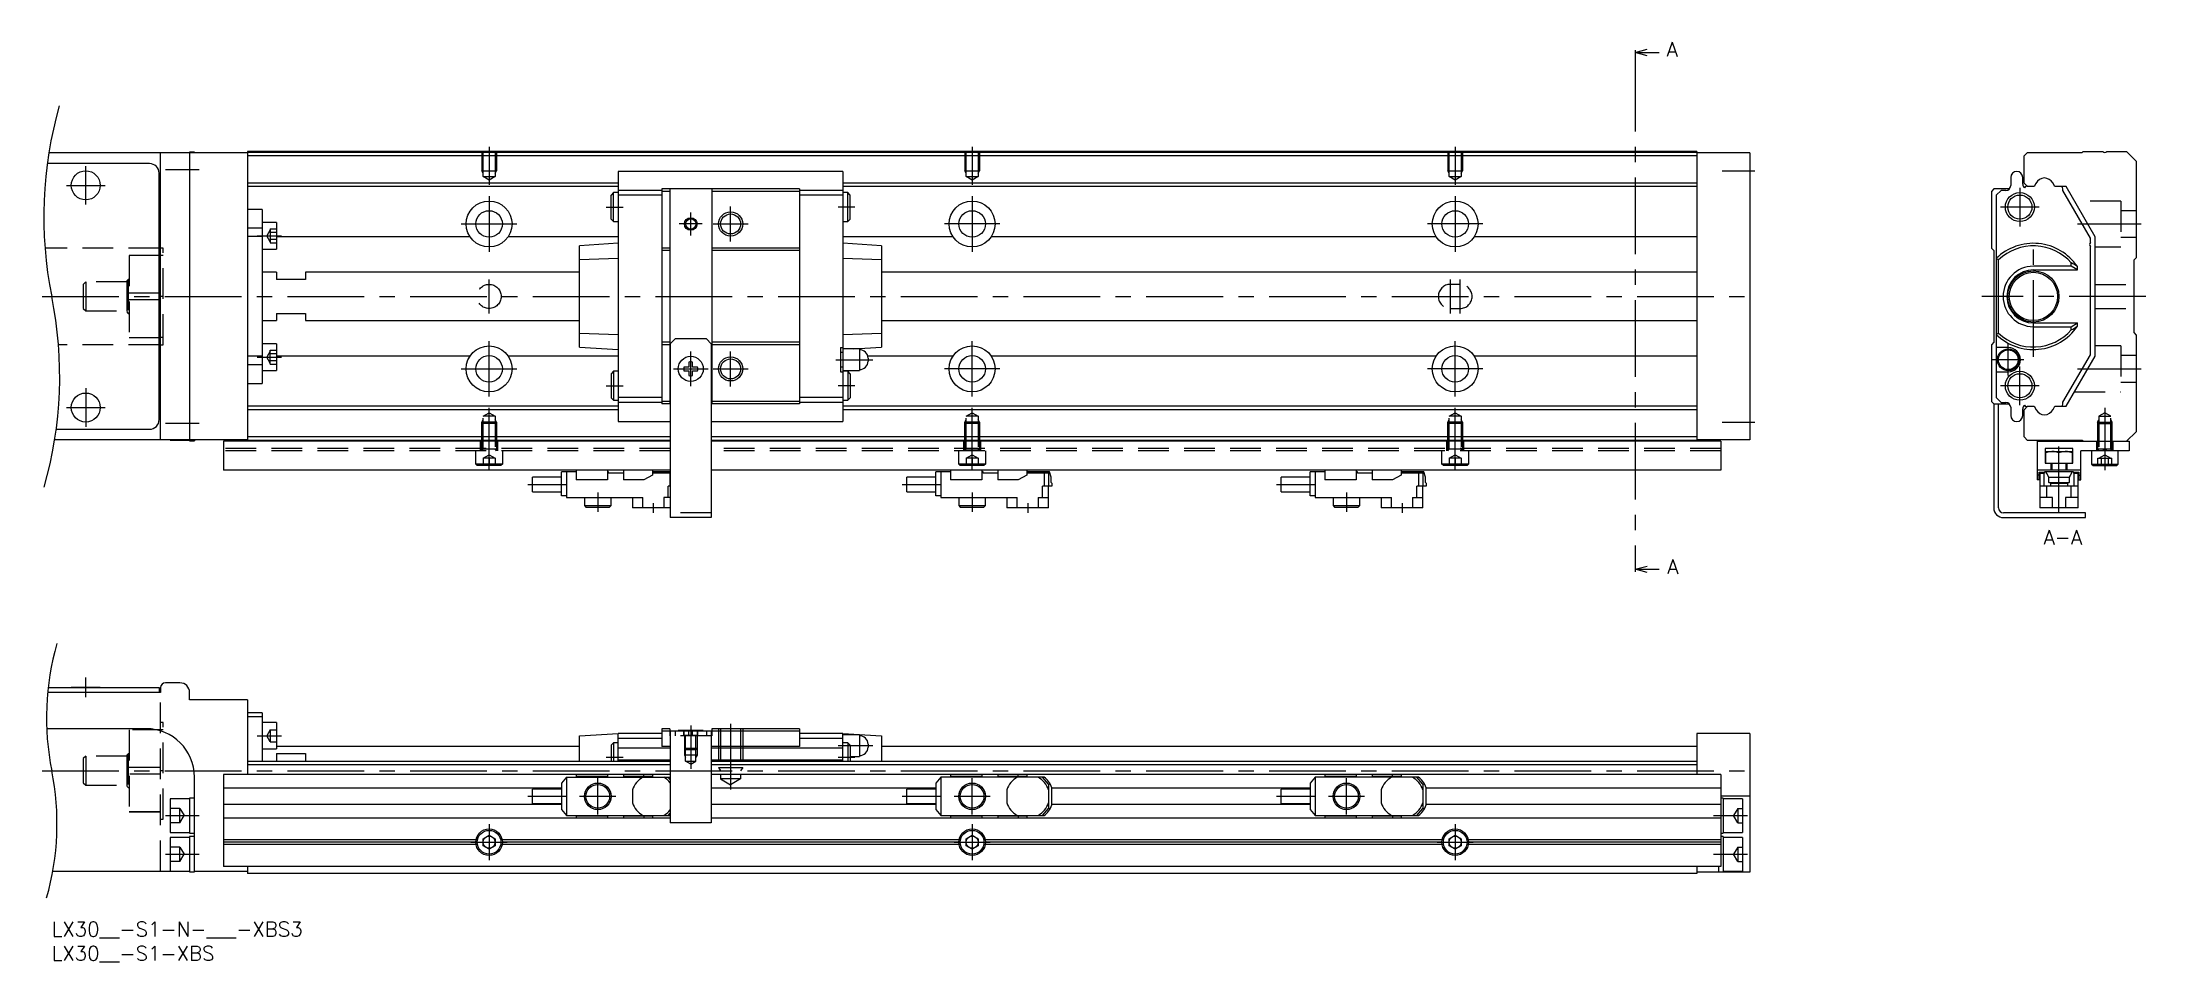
# Model space of a CAD drawing. Extents: x -2 to 434, y -8 to 182.
import ezdxf

# ---------------------------------------------------------------- set-up
doc = ezdxf.new("R2010")
doc.units = 0
doc.header["$LTSCALE"] = 0.5
doc.linetypes.add('CENTER', pattern=[50.8, 31.75, -6.35, 6.35, -6.35])
doc.linetypes.add('DASHED', pattern=[19.05, 12.7, -6.35])
for name, color, linetype in [('MSM_CENTER', 1, 'CENTER'), ('MSM_CONTINUOUS', 7, 'CONTINUOUS'), ('MSM_DASHED', 4, 'DASHED'), ('MSM_NARROW', 5, 'CONTINUOUS'), ('MSM_PART_NUMBER', 7, 'CONTINUOUS')]:
    doc.layers.add(name, color=color, linetype=linetype)
doc.styles.get("Standard").update_dxf_attribs({"font": 'txt.shx', "height": 3, "bigfont": 'bigfont.shx'})

msp = doc.modelspace()

# ---------------------------------------------------------------- linework, layer by layer
at = {"layer": 'MSM_CENTER'}
for p, q in [((327.8, 179.5), (327.8, 73.5)), ((90.54, 160.5), (90.54, 152.59)), ((190.54, 160.5), (190.54, 152.59)), ((290.54, 160.5), (290.54, 152.59)), ((3.04, 152.5), (11.04, 152.5)), ((7.04, 148.5), (7.04, 156.5)), ((23.54, 155.75), (30.54, 155.75)), ((345.79, 155.5), (352.54, 155.5)), ((90.54, 150.25), (90.54, 138.75)), ((140.54, 140.87), (140.54, 148.12)), ((190.54, 150.25), (190.54, 138.75)), ((290.54, 150.25), (290.54, 138.75)), ((407.44, 152), (407.44, 144)), ((84.79, 144.5), (96.29, 144.5)), ((114.79, 148), (118.29, 148)), ((134.65, 144.5), (129.92, 144.5)), ((132.29, 142.13), (132.29, 146.86)), ((136.91, 144.5), (144.16, 144.5)), ((166.29, 148), (162.79, 148)), ((196.29, 144.5), (184.79, 144.5)), ((296.29, 144.5), (284.79, 144.5)), ((411.44, 148), (403.44, 148)), ((419.36, 144.5), (432.54, 144.5)), ((42.54, 142.06), (47.54, 142.06)), ((410.24, 117), (410.24, 142)), ((90.54, 126), (90.54, 133)), ((289.54, 126), (289.54, 133)), ((291.54, 126), (291.54, 133)), ((-2, 129.5), (353.54, 129.5)), ((433.54, 129.5), (399.54, 129.5)), ((90.54, 108.75), (90.54, 120.25)), ((132.29, 110.9), (132.29, 118.1)), ((140.54, 110.87), (140.54, 118.12)), ((190.54, 108.75), (190.54, 120.25)), ((290.54, 108.75), (290.54, 120.25)), ((405.04, 113.15), (405.04, 119.65)), ((42.54, 116.94), (47.54, 116.94)), ((84.79, 114.5), (96.29, 114.5)), ((128.69, 114.5), (135.89, 114.5)), ((136.91, 114.5), (144.16, 114.5)), ((162.29, 116.4), (169.99, 116.4)), ((196.29, 114.5), (184.79, 114.5)), ((296.29, 114.5), (284.79, 114.5)), ((408.29, 116.4), (401.79, 116.4)), ((407.44, 107), (407.44, 115)), ((419.36, 114.5), (432.54, 114.5)), ((7.04, 110.5), (7.04, 102.5)), ((114.79, 111), (118.29, 111)), ((166.29, 111), (162.79, 111)), ((411.44, 111), (403.44, 111)), ((3.04, 106.5), (11.04, 106.5)), ((90.54, 93.5), (90.54, 106.41)), ((190.54, 93.5), (190.54, 106.41)), ((290.54, 93.5), (290.54, 106.41)), ((425.04, 106.41), (425.04, 93.5)), ((23.54, 103.25), (30.54, 103.25)), ((345.79, 103.5), (352.54, 103.5)), ((415.54, 84.7), (415.54, 98.4)), ((98.54, 90.55), (106.54, 90.55)), ((113.04, 88.9), (113.04, 84.9)), ((176.04, 90.55), (184.04, 90.55)), ((190.54, 88.9), (190.54, 84.9)), ((253.54, 90.55), (261.54, 90.55)), ((268.04, 88.9), (268.04, 84.9)), ((124.54, 86.7), (124.54, 84.7)), ((202.04, 86.7), (202.04, 84.7)), ((279.54, 86.7), (279.54, 84.7)), ((7.04, 46.5), (7.04, 50.6)), ((132.29, 40.65), (132.29, 31.69)), ((140.54, 41), (140.54, 27.41)), ((42.54, 38.55), (47.54, 38.55)), ((162.79, 36.5), (169.99, 36.5)), ((-2, 31.3), (353.54, 31.3)), ((114.79, 34.1), (118.29, 34.1)), ((162.79, 34.1), (166.29, 34.1)), ((113.04, 22.25), (113.04, 29.75)), ((190.54, 22.25), (190.54, 29.75)), ((268.04, 22.25), (268.04, 29.75)), ((23.54, 22), (30.54, 22)), ((98.54, 26), (106.54, 26)), ((109.29, 26), (116.79, 26)), ((176.04, 26), (184.04, 26)), ((186.79, 26), (194.29, 26)), ((253.54, 26), (261.54, 26)), ((264.29, 26), (271.79, 26)), ((344.04, 22), (351.04, 22)), ((90.54, 20.25), (90.54, 12.75)), ((190.54, 20.25), (190.54, 12.75)), ((290.54, 20.25), (290.54, 12.75)), ((23.54, 14), (30.54, 14)), ((86.79, 16.5), (94.29, 16.5)), ((186.79, 16.5), (194.29, 16.5)), ((286.79, 16.5), (294.29, 16.5)), ((344.04, 14), (351.04, 14))]:
    msp.add_line(p, q, dxfattribs=at)
at = {"layer": 'MSM_CONTINUOUS'}
for p, q in [((327.8, 180), (330.3, 180.67)), ((327.8, 180.5), (327.8, 179.5)), ((330.3, 179.33), (327.8, 180)), ((327.8, 180), (332.8, 180)), ((20.24, 157), (-0.92, 157)), ((40.54, 159.2), (-0.59, 159.2)), ((22.54, 99.8), (22.54, 159.2)), ((24.54, 159.25), (24.54, 159.2)), ((28.54, 159.25), (24.54, 159.25)), ((29.54, 159.4), (28.54, 159.4)), ((28.54, 159.4), (28.54, 99.6)), ((29.54, 159.4), (29.54, 159.2)), ((340.54, 159.5), (40.54, 159.5)), ((40.54, 159.5), (40.54, 99.5)), ((340.54, 159.3), (40.54, 159.3)), ((340.54, 158.6), (40.54, 158.6)), ((340.54, 159.5), (340.54, 99.5)), ((351.54, 159.2), (340.54, 159.2)), ((351.54, 159.2), (351.54, 99.8)), ((408.34, 158.6), (409.04, 159.3)), ((408.34, 152.95), (408.34, 158.6)), ((409.04, 159.3), (420.34, 159.3)), ((420.34, 159.3), (420.54, 159.5)), ((420.54, 159.5), (424.64, 159.5)), ((425.44, 159.5), (429.54, 159.5)), ((429.54, 159.5), (431.54, 157.5)), ((431.54, 157.5), (431.54, 137.5)), ((22.24, 104), (22.24, 155)), ((117.29, 152.95), (40.54, 152.95)), ((163.79, 155.4), (117.29, 155.4)), ((117.29, 155.4), (117.29, 103.6)), ((163.79, 155.4), (163.79, 103.6)), ((340.54, 152.95), (163.79, 152.95)), ((405.54, 154.15), (405.54, 152.45)), ((408.04, 152.75), (408.04, 154.15)), ((409.04, 152.25), (408.34, 152.95)), ((410.76, 152.9), (410.38, 152.25)), ((410.76, 152.9), (410.38, 152.25)), ((414.69, 152.25), (414.26, 153)), ((414.69, 152.25), (414.26, 153)), ((117.29, 152.25), (40.54, 152.25)), ((116.29, 151), (115.79, 150.5)), ((115.79, 145.5), (115.79, 150.5)), ((116.29, 145), (116.29, 151)), ((117.29, 151), (116.29, 151)), ((126.29, 151.45), (117.29, 151.45)), ((126.29, 150.45), (117.29, 150.45)), ((126.29, 151.75), (126.29, 107.25)), ((154.79, 151.75), (126.29, 151.75)), ((127.94, 151.25), (126.29, 151.25)), ((127.94, 151.75), (127.94, 107.25)), ((136.64, 151.75), (136.64, 107.25)), ((154.79, 151.25), (136.64, 151.25)), ((154.79, 151.75), (154.79, 107.25)), ((163.79, 151.45), (154.79, 151.45)), ((163.79, 150.45), (154.79, 150.45)), ((340.54, 152.25), (163.79, 152.25)), ((164.79, 151), (163.79, 151)), ((165.29, 150.5), (164.79, 151)), ((164.79, 145), (164.79, 151)), ((165.29, 145.5), (165.29, 150.5)), ((402.04, 151.75), (401.54, 151.25)), ((401.54, 151.25), (401.54, 139.5)), ((405.25, 151.75), (402.04, 151.75)), ((403.54, 151.45), (402.54, 150.45)), ((402.54, 150.45), (402.54, 108.55)), ((404.54, 151.45), (403.54, 151.45)), ((408.99, 152.3), (408.84, 152.3)), ((409.04, 152.25), (408.99, 152.3)), ((410.38, 152.25), (409.04, 152.25)), ((410.38, 152.25), (409.04, 152.25)), ((416.09, 152.25), (414.69, 152.25)), ((417.04, 152.25), (414.69, 152.25)), ((416.37, 151.4), (416.37, 151.8)), ((422.04, 141.59), (416.37, 151.4)), ((423.04, 141.86), (417.04, 152.25)), ((22.24, 147.7), (22.54, 147.7)), ((43.54, 147.5), (40.54, 147.5)), ((43.54, 147.5), (43.54, 111.5)), ((46.54, 144.81), (43.54, 144.81)), ((46.54, 144.81), (46.54, 139.31)), ((115.79, 145.5), (116.29, 145)), ((116.29, 145), (117.29, 145)), ((163.79, 145), (164.79, 145)), ((164.79, 145), (165.29, 145.5)), ((22.54, 139.5), (22.24, 139.5)), ((43.54, 143.63), (40.54, 143.63)), ((43.54, 141.88), (40.54, 141.88)), ((86.59, 141.86), (46.54, 141.86)), ((117.29, 141.86), (94.48, 141.86)), ((117.29, 140.5), (109.29, 139.97)), ((109.29, 119.03), (109.29, 139.97)), ((127.94, 139.5), (126.29, 139.5)), ((154.79, 139.5), (136.64, 139.5)), ((186.59, 141.86), (163.79, 141.86)), ((171.79, 139.97), (163.79, 140.5)), ((171.79, 139.97), (171.79, 119.03)), ((286.59, 141.86), (194.48, 141.86)), ((340.54, 141.86), (294.48, 141.86)), ((401.54, 139.5), (402.04, 139)), ((422.04, 140.65), (422.04, 141.59)), ((422.04, 117.41), (422.04, 139.85)), ((423.04, 117.14), (423.04, 141.86)), ((22.54, 138), (22.24, 138)), ((22.54, 137.97), (22.24, 137.97)), ((43.54, 139.31), (46.54, 139.31)), ((117.29, 137.36), (109.29, 137.1)), ((127.94, 139), (126.29, 139)), ((154.79, 139), (136.64, 139)), ((171.79, 137.1), (163.79, 137.36)), ((402.04, 139), (402.04, 120)), ((403.04, 137.1), (402.54, 137.36)), ((403.04, 121.9), (403.04, 137.1)), ((418.08, 135.76), (410.24, 135.76)), ((418.08, 135.76), (418.08, 136.43)), ((419.34, 135), (418.08, 135.76)), ((419.34, 135), (419.34, 135.68)), ((431.54, 137.5), (431.04, 137)), ((431.04, 137), (431.04, 122)), ((46.54, 134.5), (43.54, 134.5)), ((46.54, 134.5), (46.54, 133)), ((52.54, 133), (46.54, 133)), ((52.54, 134.5), (52.54, 133)), ((109.29, 134.5), (52.54, 134.5)), ((340.54, 134.5), (171.79, 134.5)), ((410.24, 135), (419.34, 135)), ((22.24, 130.22), (22.54, 130.22)), ((22.54, 128.78), (22.24, 128.78)), ((43.54, 124.5), (46.54, 124.5)), ((46.54, 126), (52.54, 126)), ((46.54, 126), (46.54, 124.5)), ((52.54, 126), (52.54, 124.5)), ((52.54, 124.5), (109.29, 124.5)), ((171.79, 124.5), (340.54, 124.5)), ((410.24, 124), (419.34, 124)), ((410.24, 123.24), (418.08, 123.24)), ((418.08, 123.24), (419.34, 124)), ((418.08, 122.57), (418.08, 123.24)), ((419.34, 123.32), (419.34, 124)), ((431.04, 122), (431.54, 121.5)), ((22.54, 121.03), (22.24, 121.03)), ((22.54, 121), (22.24, 121)), ((22.54, 119.5), (22.24, 119.5)), ((46.54, 119.69), (43.54, 119.69)), ((46.54, 119.69), (46.54, 114.19)), ((109.29, 121.9), (117.29, 121.64)), ((109.29, 119.03), (117.29, 118.5)), ((127.94, 120), (126.29, 120)), ((127.94, 119.5), (126.29, 119.5)), ((128.04, 119.7), (129.04, 120.7)), ((128.04, 119.7), (128.04, 83.7)), ((135.54, 120.7), (129.04, 120.7)), ((135.54, 120.7), (136.54, 119.7)), ((136.54, 119.7), (136.54, 83.7)), ((154.79, 120), (136.64, 120)), ((154.79, 119.5), (136.64, 119.5)), ((163.29, 118.9), (163.29, 113.9)), ((163.29, 118.9), (163.79, 118.9)), ((163.79, 117.9), (163.29, 117.9)), ((163.79, 121.64), (171.79, 121.9)), ((167.24, 118.65), (163.79, 118.65)), ((166.05, 118.65), (171.79, 119.03)), ((167.24, 118.65), (167.24, 114.15)), ((402.04, 120), (401.54, 119.5)), ((401.54, 119.5), (401.54, 107.75)), ((402.54, 121.64), (403.04, 121.9)), ((405.04, 118.9), (402.54, 118.9)), ((431.54, 121.5), (431.54, 101.5)), ((43.54, 117.12), (40.54, 117.12)), ((43.54, 115.37), (40.54, 115.37)), ((43.54, 114.19), (46.54, 114.19)), ((86.59, 117.14), (46.54, 117.14)), ((117.29, 117.14), (94.48, 117.14)), ((116.29, 114), (115.79, 113.5)), ((115.79, 113.5), (115.79, 108.5)), ((117.29, 114), (116.29, 114)), ((116.29, 114), (116.29, 108)), ((131.92, 114.87), (130.89, 114.87)), ((130.89, 114.13), (131.92, 114.13)), ((131.92, 115.9), (131.92, 114.87)), ((131.92, 114.13), (131.92, 113.1)), ((132.66, 114.87), (132.66, 115.9)), ((133.69, 114.87), (132.66, 114.87)), ((132.66, 113.1), (132.66, 114.13)), ((132.66, 114.13), (133.69, 114.13)), ((163.29, 114.9), (163.79, 114.9)), ((163.29, 113.9), (163.79, 113.9)), ((163.79, 114.15), (167.24, 114.15)), ((164.79, 114), (163.79, 114)), ((164.79, 114), (164.79, 108)), ((165.29, 113.5), (164.79, 114)), ((165.29, 113.5), (165.29, 108.5)), ((186.59, 117.14), (168.93, 117.14)), ((168.99, 116.7), (168.99, 116.1)), ((286.59, 117.14), (194.48, 117.14)), ((340.54, 117.14), (294.48, 117.14)), ((402.54, 113.9), (405.04, 113.9)), ((416.37, 107.6), (422.04, 117.41)), ((417.04, 106.75), (423.04, 117.14)), ((22.54, 111.3), (22.24, 111.3)), ((40.54, 111.5), (43.54, 111.5)), ((117.29, 106.75), (40.54, 106.75)), ((117.29, 106.05), (40.54, 106.05)), ((115.79, 108.5), (116.29, 108)), ((116.29, 108), (117.29, 108)), ((126.29, 108.55), (117.29, 108.55)), ((126.29, 107.55), (117.29, 107.55)), ((127.94, 107.75), (126.29, 107.75)), ((128.04, 107.25), (126.29, 107.25)), ((154.79, 107.25), (136.54, 107.25)), ((154.79, 107.75), (136.64, 107.75)), ((163.79, 108.55), (154.79, 108.55)), ((163.79, 107.55), (154.79, 107.55)), ((163.79, 108), (164.79, 108)), ((340.54, 106.75), (163.79, 106.75)), ((340.54, 106.05), (163.79, 106.05)), ((164.79, 108), (165.29, 108.5)), ((401.54, 107.75), (402.04, 107.25)), ((402.04, 107.25), (402.04, 85.7)), ((402.04, 107.25), (405.25, 107.25)), ((402.54, 108.55), (403.54, 107.55)), ((403.04, 85.7), (403.04, 107.25)), ((403.54, 107.55), (404.54, 107.55)), ((405.54, 106.55), (405.54, 104.85)), ((408.04, 104.85), (408.04, 106.25)), ((408.34, 106.05), (409.04, 106.75)), ((408.34, 100.4), (408.34, 106.05)), ((408.84, 106.7), (408.99, 106.7)), ((409.04, 106.75), (410.38, 106.75)), ((410.38, 106.75), (410.81, 106)), ((414.32, 106.1), (414.69, 106.75)), ((414.69, 106.75), (417.04, 106.75)), ((416.37, 107.2), (416.37, 107.6)), ((0.92, 102), (20.24, 102)), ((128.04, 100.4), (40.54, 100.4)), ((117.29, 103.6), (128.04, 103.6)), ((136.54, 103.6), (163.79, 103.6)), ((340.54, 100.4), (136.54, 100.4)), ((409.04, 99.7), (408.34, 100.4)), ((431.54, 101.5), (429.54, 99.5)), ((40.54, 99.8), (0.59, 99.8)), ((24.54, 99.8), (24.54, 99.75)), ((24.54, 99.75), (28.54, 99.75)), ((28.54, 99.6), (29.54, 99.6)), ((29.54, 99.8), (29.54, 99.6)), ((35.54, 99.5), (35.54, 93.5)), ((128.04, 99.5), (35.54, 99.5)), ((128.04, 99.7), (40.54, 99.7)), ((340.54, 99.7), (136.54, 99.7)), ((345.54, 99.5), (136.54, 99.5)), ((351.54, 99.8), (340.54, 99.8)), ((345.54, 99.5), (345.54, 93.5)), ((420.34, 99.7), (409.04, 99.7)), ((411.04, 99.5), (411.04, 91.5)), ((411.04, 99.5), (430.04, 99.5)), ((412.69, 98), (412.69, 95)), ((418.39, 98), (412.69, 98)), ((412.79, 95), (412.79, 97.4)), ((412.79, 97.4), (418.29, 97.4)), ((413.42, 97.33), (412.79, 97.15)), ((414.06, 97.4), (413.42, 97.33)), ((414.16, 97.4), (414.06, 97.4)), ((414.52, 97.38), (414.16, 97.4)), ((414.86, 97.33), (414.52, 97.38)), ((415.54, 97.15), (414.86, 97.33)), ((416.17, 97.33), (415.54, 97.15)), ((415.54, 95), (415.54, 97.15)), ((416.81, 97.4), (416.17, 97.33)), ((416.91, 97.4), (416.81, 97.4)), ((417.27, 97.38), (416.91, 97.4)), ((417.61, 97.33), (417.27, 97.38)), ((418.29, 97.15), (417.61, 97.33)), ((418.29, 97.4), (418.29, 95)), ((418.39, 95), (418.39, 98)), ((420.04, 91.5), (420.04, 97.5)), ((430.04, 97.5), (420.04, 97.5)), ((420.54, 99.5), (420.34, 99.7)), ((422.29, 97.5), (422.29, 94.8)), ((425.04, 98), (424.54, 97.5)), ((425.54, 97.5), (425.04, 98)), ((427.79, 94.8), (427.79, 97.5)), ((430.04, 99.5), (430.04, 97.5)), ((128.04, 93.5), (35.54, 93.5)), ((99.54, 89.05), (99.54, 92.05)), ((105.54, 92.05), (99.54, 92.05)), ((108.54, 93.2), (105.54, 93.2)), ((105.54, 88.2), (105.54, 93.2)), ((106.54, 93.2), (106.54, 87.9)), ((108.54, 93.5), (108.54, 91.5)), ((115.04, 91.5), (108.54, 91.5)), ((115.04, 93.5), (115.04, 91.5)), ((115.29, 93.2), (115.04, 93.2)), ((115.29, 92.9), (115.29, 93.2)), ((118.34, 92.9), (115.29, 92.9)), ((118.34, 93.5), (118.34, 91.5)), ((122.58, 91.5), (118.34, 91.5)), ((124.34, 92.51), (122.58, 91.5)), ((124.34, 93.5), (124.34, 92.51)), ((128.04, 93.2), (124.34, 93.2)), ((128.04, 92.9), (124.34, 92.9)), ((127.98, 92.9), (127.98, 90.25)), ((345.54, 93.5), (136.54, 93.5)), ((177.04, 89.05), (177.04, 92.05)), ((183.04, 92.05), (177.04, 92.05)), ((186.04, 93.2), (183.04, 93.2)), ((183.04, 88.2), (183.04, 93.2)), ((184.04, 93.2), (184.04, 87.9)), ((186.04, 93.5), (186.04, 91.5)), ((192.54, 91.5), (186.04, 91.5)), ((192.54, 93.5), (192.54, 91.5)), ((192.79, 93.2), (192.54, 93.2)), ((192.79, 92.9), (192.79, 93.2)), ((195.84, 92.9), (192.79, 92.9)), ((195.84, 93.5), (195.84, 91.5)), ((200.08, 91.5), (195.84, 91.5)), ((201.84, 92.51), (200.08, 91.5)), ((201.84, 93.5), (201.84, 92.51)), ((206.58, 93.2), (201.84, 93.2)), ((206.41, 92.9), (201.84, 92.9)), ((205.48, 92.9), (205.48, 90.25)), ((206.33, 92.9), (206.33, 90.25)), ((206.41, 92.9), (206.41, 93.2)), ((206.89, 92.11), (206.58, 93.2)), ((206.89, 91), (206.89, 92.11)), ((254.54, 89.05), (254.54, 92.05)), ((260.54, 92.05), (254.54, 92.05)), ((263.54, 93.2), (260.54, 93.2)), ((260.54, 88.2), (260.54, 93.2)), ((261.54, 93.2), (261.54, 87.9)), ((263.54, 93.5), (263.54, 91.5)), ((270.04, 91.5), (263.54, 91.5)), ((270.04, 93.5), (270.04, 91.5)), ((270.29, 93.2), (270.04, 93.2)), ((270.29, 92.9), (270.29, 93.2)), ((273.34, 92.9), (270.29, 92.9)), ((273.34, 93.5), (273.34, 91.5)), ((277.58, 91.5), (273.34, 91.5)), ((279.34, 92.51), (277.58, 91.5)), ((279.34, 93.5), (279.34, 92.51)), ((284.08, 93.2), (279.34, 93.2)), ((283.91, 92.9), (279.34, 92.9)), ((282.98, 92.9), (282.98, 90.25)), ((283.83, 92.9), (283.83, 90.25)), ((283.91, 92.9), (283.91, 93.2)), ((284.39, 92.11), (284.08, 93.2)), ((284.39, 91), (284.39, 92.11)), ((420.04, 93.5), (411.04, 93.5)), ((411.44, 92.51), (411.04, 92.51)), ((411.44, 91.5), (411.04, 91.5)), ((411.44, 91.5), (411.44, 93.1)), ((411.44, 93.1), (412.54, 93.1)), ((411.59, 93.1), (411.59, 85.7)), ((411.59, 92.9), (412.54, 92.9)), ((412.43, 92.9), (412.43, 90.25)), ((418.54, 93.2), (412.54, 93.2)), ((412.54, 92.9), (412.54, 93.2)), ((412.69, 95), (418.39, 95)), ((413, 92.82), (412.81, 93.2)), ((413.42, 92.11), (413, 92.82)), ((413.42, 92.11), (417.66, 92.11)), ((413.42, 91), (413.42, 92.11)), ((413.84, 95), (413.84, 93.5)), ((414.04, 95), (414.04, 93.5)), ((417.04, 93.5), (417.04, 95)), ((417.24, 93.5), (417.24, 95)), ((417.86, 92.43), (417.66, 92.11)), ((417.66, 92.11), (417.66, 91)), ((418.27, 93.2), (417.86, 92.43)), ((418.54, 93.2), (418.54, 92.9)), ((418.54, 93.1), (419.64, 93.1)), ((418.54, 92.9), (419.49, 92.9)), ((418.64, 92.9), (418.64, 90.25)), ((419.49, 85.7), (419.49, 93.1)), ((419.64, 93.1), (419.64, 91.5)), ((419.64, 92.51), (420.04, 92.51)), ((419.64, 91.5), (420.04, 91.5)), ((422.29, 94.8), (422.59, 94.5)), ((422.29, 94.8), (427.79, 94.8)), ((422.59, 94.5), (427.49, 94.5)), ((427.49, 94.5), (427.79, 94.8)), ((99.54, 89.05), (105.54, 89.05)), ((106.54, 88.2), (105.54, 88.2)), ((106.54, 87.9), (122.38, 87.9)), ((110.29, 87.9), (110.29, 86.2)), ((115.79, 86.2), (115.79, 87.9)), ((120.24, 87.9), (120.24, 85.7)), ((122.38, 85.7), (122.38, 87.9)), ((128.04, 87.9), (126.69, 87.9)), ((126.69, 87.9), (126.69, 85.7)), ((127.6, 87.9), (127.6, 90.25)), ((128.04, 90.25), (127.6, 90.25)), ((177.04, 89.05), (183.04, 89.05)), ((184.04, 88.2), (183.04, 88.2)), ((184.04, 87.9), (199.88, 87.9)), ((187.79, 87.9), (187.79, 86.2)), ((193.29, 86.2), (193.29, 87.9)), ((197.74, 87.9), (197.74, 85.7)), ((199.88, 85.7), (199.88, 87.9)), ((204.19, 87.9), (206.34, 87.9)), ((204.19, 87.9), (204.19, 85.7)), ((207.04, 90.25), (205.1, 90.25)), ((205.1, 87.9), (205.1, 90.25)), ((206.34, 85.7), (206.34, 90.25)), ((207.04, 90.85), (206.89, 91)), ((207.04, 90.85), (207.04, 90.25)), ((254.54, 89.05), (260.54, 89.05)), ((261.54, 88.2), (260.54, 88.2)), ((261.54, 87.9), (277.38, 87.9)), ((265.29, 87.9), (265.29, 86.2)), ((270.79, 86.2), (270.79, 87.9)), ((275.24, 87.9), (275.24, 85.7)), ((277.38, 85.7), (277.38, 87.9)), ((281.69, 87.9), (283.84, 87.9)), ((281.69, 87.9), (281.69, 85.7)), ((284.54, 90.25), (282.6, 90.25)), ((282.6, 87.9), (282.6, 90.25)), ((283.84, 85.7), (283.84, 90.25)), ((284.54, 90.85), (284.39, 91)), ((284.54, 90.85), (284.54, 90.25)), ((419.49, 90.25), (411.59, 90.25)), ((414.21, 87.9), (411.59, 87.9)), ((412.99, 87.9), (412.99, 90.25)), ((413.42, 91), (417.66, 91)), ((413.78, 90.85), (413.42, 91)), ((413.78, 90.85), (417.3, 90.85)), ((413.78, 90.85), (413.78, 90.25)), ((414.21, 85.7), (414.21, 87.9)), ((419.49, 87.9), (416.86, 87.9)), ((416.86, 87.9), (416.86, 85.7)), ((417.66, 91), (417.3, 90.85)), ((417.3, 90.85), (417.3, 90.25)), ((418.09, 87.9), (418.09, 90.25)), ((110.29, 86.2), (110.59, 85.9)), ((110.29, 86.2), (115.79, 86.2)), ((110.59, 85.9), (115.49, 85.9)), ((115.49, 85.9), (115.79, 86.2)), ((128.04, 85.7), (120.24, 85.7)), ((136.54, 83.7), (128.04, 83.7)), ((187.79, 86.2), (193.29, 86.2)), ((187.79, 86.2), (188.09, 85.9)), ((188.09, 85.9), (192.99, 85.9)), ((192.99, 85.9), (193.29, 86.2)), ((206.34, 85.7), (197.74, 85.7)), ((265.29, 86.2), (270.79, 86.2)), ((265.29, 86.2), (265.59, 85.9)), ((265.59, 85.9), (270.49, 85.9)), ((270.49, 85.9), (270.79, 86.2)), ((283.84, 85.7), (275.24, 85.7)), ((421.04, 84.7), (404.04, 84.7)), ((404.04, 83.7), (421.04, 83.7)), ((419.49, 85.7), (411.59, 85.7)), ((421.04, 83.7), (421.04, 84.7)), ((327.8, 73), (330.3, 73.67)), ((327.8, 73.5), (327.8, 72.5)), ((330.3, 72.33), (327.8, 73)), ((327.8, 73), (332.8, 73)), ((-0.75, 48.5), (22.24, 48.5)), ((4.04, 48.6), (10.04, 48.6)), ((4.04, 48.6), (4.04, 48.5)), ((10.04, 48.5), (10.04, 48.6)), ((22.24, 48.5), (22.24, 47.5)), ((22.54, 48.5), (22.54, 47.5)), ((26.54, 49.5), (23.54, 49.5)), ((22.54, 47.5), (-0.85, 47.5)), ((28.54, 46.01), (28.54, 47.5)), ((40.54, 46.01), (28.54, 46.01)), ((40.54, 46.01), (40.54, 30.5)), ((19.54, 40), (-1.05, 40)), ((43.54, 43.3), (40.54, 43.3)), ((43.54, 42.45), (40.54, 42.45)), ((43.54, 43.3), (43.54, 33.2)), ((46.54, 41.3), (43.54, 41.3)), ((46.54, 41.3), (46.54, 35.8)), ((126.29, 40), (126.29, 36.29)), ((127.94, 40), (126.29, 40)), ((127.94, 39.5), (126.29, 39.5)), ((127.94, 40), (127.94, 38.5)), ((128.04, 39.5), (128.04, 20.5)), ((136.54, 39.5), (128.04, 39.5)), ((129.69, 39.65), (129.69, 39.5)), ((134.89, 39.65), (129.69, 39.65)), ((134.89, 39.5), (134.89, 39.65)), ((136.54, 39.5), (136.54, 20.5)), ((136.64, 40), (136.64, 38.5)), ((154.79, 40), (136.64, 40)), ((154.79, 39.5), (136.64, 39.5)), ((154.79, 40), (154.79, 36.29)), ((43.54, 35.8), (46.54, 35.8)), ((109.29, 36.3), (46.54, 36.3)), ((46.54, 34.87), (52.54, 34.87)), ((46.54, 34.87), (46.54, 33.2)), ((52.54, 34.87), (52.54, 33.2)), ((109.29, 38.5), (117.29, 39)), ((109.29, 33.2), (109.29, 38.5)), ((116.29, 37.1), (115.79, 36.6)), ((115.79, 36.6), (115.79, 33.2)), ((117.29, 37.1), (116.29, 37.1)), ((116.29, 37.1), (116.29, 33.2)), ((126.29, 39), (117.29, 39)), ((117.29, 33.2), (117.29, 39)), ((126.29, 38), (117.29, 38)), ((128.04, 36), (117.29, 36)), ((128.04, 36.29), (126.29, 36.29)), ((128.04, 38.5), (127.94, 38.5)), ((136.64, 38.5), (136.54, 38.5)), ((154.79, 36.29), (136.54, 36.29)), ((163.79, 36), (136.54, 36)), ((163.79, 39), (154.79, 39)), ((163.79, 38), (154.79, 38)), ((163.79, 39), (171.79, 38.5)), ((163.79, 33.2), (163.79, 39)), ((167.24, 38.75), (163.79, 38.75)), ((164.79, 37.1), (163.79, 37.1)), ((165.29, 36.6), (164.79, 37.1)), ((164.79, 37.1), (164.79, 33.2)), ((165.29, 36.6), (165.29, 33.2)), ((167.24, 38.75), (167.24, 34.25)), ((168.99, 36.8), (168.99, 36.2)), ((171.79, 38.5), (171.79, 33.2)), ((340.54, 36.3), (171.79, 36.3)), ((340.54, 39), (340.54, 30.5)), ((351.54, 39), (340.54, 39)), ((351.54, 39), (351.54, 10.3)), ((35.54, 30.5), (35.54, 11.5)), ((128.04, 30.5), (35.54, 30.5)), ((128.04, 33.2), (40.54, 33.2)), ((128.04, 32.5), (40.54, 32.5)), ((108.54, 30.5), (108.54, 29.95)), ((115.04, 30.5), (115.04, 29.95)), ((128.04, 33.5), (117.29, 33.5)), ((118.34, 30.5), (118.34, 29.95)), ((122.58, 30.1), (122.58, 30.5)), ((124.34, 30.5), (124.34, 29.95)), ((163.79, 33.5), (136.54, 33.5)), ((340.54, 33.2), (136.54, 33.2)), ((340.54, 32.5), (136.54, 32.5)), ((345.54, 30.5), (136.54, 30.5)), ((165.29, 34.25), (167.24, 34.25)), ((186.04, 30.5), (186.04, 29.95)), ((192.54, 30.5), (192.54, 29.95)), ((195.84, 30.5), (195.84, 29.95)), ((200.08, 30.1), (200.08, 30.5)), ((201.84, 30.5), (201.84, 29.95)), ((263.54, 30.5), (263.54, 29.95)), ((270.04, 30.5), (270.04, 29.95)), ((273.34, 30.5), (273.34, 29.95)), ((277.58, 30.1), (277.58, 30.5)), ((279.34, 30.5), (279.34, 29.95)), ((345.54, 30.5), (345.54, 11.5)), ((29.54, 10.35), (29.54, 30)), ((105.54, 27.7), (35.54, 27.7)), ((99.54, 24.5), (99.54, 27.5)), ((105.54, 27.5), (99.54, 27.5)), ((106.54, 29.95), (105.54, 28.7)), ((105.54, 28.7), (105.54, 23.3)), ((106.54, 29.95), (127.98, 29.95)), ((106.54, 29.95), (106.54, 22.05)), ((115.04, 30.1), (108.54, 30.1)), ((124.34, 30.1), (118.34, 30.1)), ((120.24, 27.33), (120.24, 24.67)), ((128.04, 29.46), (127.6, 29.95)), ((183.04, 27.7), (136.54, 27.7)), ((177.04, 24.5), (177.04, 27.5)), ((183.04, 27.5), (177.04, 27.5)), ((184.04, 29.95), (183.04, 28.7)), ((183.04, 28.7), (183.04, 23.3)), ((205.48, 29.95), (184.04, 29.95)), ((184.04, 29.95), (184.04, 22.05)), ((192.54, 30.1), (186.04, 30.1)), ((201.84, 30.1), (195.84, 30.1)), ((197.74, 27.33), (197.74, 24.67)), ((206.34, 28.55), (205.1, 29.95)), ((206.34, 28.55), (206.34, 23.45)), ((207.04, 24.24), (207.04, 27.76)), ((260.54, 27.7), (207.04, 27.7)), ((254.54, 24.5), (254.54, 27.5)), ((260.54, 27.5), (254.54, 27.5)), ((261.54, 29.95), (260.54, 28.7)), ((260.54, 28.7), (260.54, 23.3)), ((282.98, 29.95), (261.54, 29.95)), ((261.54, 29.95), (261.54, 22.05)), ((270.04, 30.1), (263.54, 30.1)), ((279.34, 30.1), (273.34, 30.1)), ((275.24, 27.33), (275.24, 24.67)), ((283.84, 28.55), (282.6, 29.95)), ((283.84, 28.55), (283.84, 23.45)), ((284.54, 24.24), (284.54, 27.76)), ((345.54, 27.7), (284.54, 27.7)), ((28.54, 25.5), (24.54, 25.5)), ((24.54, 25.5), (24.54, 18.5)), ((29.54, 25.65), (28.54, 25.65)), ((28.54, 25.65), (28.54, 18.35)), ((105.54, 24.3), (35.54, 24.3)), ((99.54, 24.5), (105.54, 24.5)), ((105.54, 23.3), (106.54, 22.05)), ((106.54, 22.05), (127.98, 22.05)), ((108.54, 22.05), (108.54, 21.5)), ((115.04, 21.9), (108.54, 21.9)), ((115.04, 22.05), (115.04, 21.5)), ((118.34, 22.05), (118.34, 21.5)), ((124.34, 21.9), (118.34, 21.9)), ((122.58, 21.9), (122.58, 21.5)), ((124.34, 22.05), (124.34, 21.5)), ((127.6, 22.05), (128.04, 22.54)), ((183.04, 24.3), (136.54, 24.3)), ((177.04, 24.5), (183.04, 24.5)), ((183.04, 23.3), (184.04, 22.05)), ((184.04, 22.05), (205.48, 22.05)), ((186.04, 22.05), (186.04, 21.5)), ((192.54, 21.9), (186.04, 21.9)), ((192.54, 22.05), (192.54, 21.5)), ((195.84, 22.05), (195.84, 21.5)), ((201.84, 21.9), (195.84, 21.9)), ((200.08, 21.9), (200.08, 21.5)), ((201.84, 22.05), (201.84, 21.5)), ((205.1, 22.05), (206.34, 23.45)), ((260.54, 24.3), (207.04, 24.3)), ((254.54, 24.5), (260.54, 24.5)), ((260.54, 23.3), (261.54, 22.05)), ((261.54, 22.05), (282.98, 22.05)), ((263.54, 22.05), (263.54, 21.5)), ((270.04, 21.9), (263.54, 21.9)), ((270.04, 22.05), (270.04, 21.5)), ((273.34, 22.05), (273.34, 21.5)), ((279.34, 21.9), (273.34, 21.9)), ((277.58, 21.9), (277.58, 21.5)), ((279.34, 22.05), (279.34, 21.5)), ((282.6, 22.05), (283.84, 23.45)), ((345.54, 24.3), (284.54, 24.3)), ((351.54, 26), (345.54, 26)), ((346.04, 25.65), (345.54, 25.65)), ((346.04, 25.65), (346.04, 18.35)), ((350.04, 25.5), (346.04, 25.5)), ((350.04, 25.5), (350.04, 18.5)), ((24.54, 18.5), (28.54, 18.5)), ((28.54, 17.5), (24.54, 17.5)), ((24.54, 17.5), (24.54, 10.5)), ((28.54, 18.35), (29.54, 18.35)), ((29.54, 17.65), (28.54, 17.65)), ((28.54, 17.65), (28.54, 10.35)), ((128.04, 21.5), (35.54, 21.5)), ((89.29, 17.22), (90.54, 17.94)), ((90.54, 17.94), (91.79, 17.22)), ((136.54, 20.5), (128.04, 20.5)), ((345.54, 21.5), (136.54, 21.5)), ((189.29, 17.22), (190.54, 17.94)), ((190.54, 17.94), (191.79, 17.22)), ((289.29, 17.22), (290.54, 17.94)), ((290.54, 17.94), (291.79, 17.22)), ((345.54, 18.35), (346.04, 18.35)), ((346.04, 17.65), (345.54, 17.65)), ((346.04, 18.5), (350.04, 18.5)), ((346.04, 17.65), (346.04, 10.35)), ((350.04, 17.5), (346.04, 17.5)), ((350.04, 17.5), (350.04, 10.5)), ((87.83, 17), (35.54, 17)), ((87.79, 16.5), (35.54, 16.5)), ((87.83, 16), (35.54, 16)), ((89.29, 15.78), (89.29, 17.22)), ((90.54, 15.06), (89.29, 15.78)), ((91.79, 15.78), (90.54, 15.06)), ((91.79, 17.22), (91.79, 15.78)), ((187.83, 17), (93.24, 17)), ((187.83, 16), (93.24, 16)), ((187.79, 16.5), (93.29, 16.5)), ((189.29, 15.78), (189.29, 17.22)), ((190.54, 15.06), (189.29, 15.78)), ((191.79, 15.78), (190.54, 15.06)), ((191.79, 17.22), (191.79, 15.78)), ((287.83, 17), (193.24, 17)), ((287.83, 16), (193.24, 16)), ((287.79, 16.5), (193.29, 16.5)), ((289.29, 15.78), (289.29, 17.22)), ((290.54, 15.06), (289.29, 15.78)), ((291.79, 15.78), (290.54, 15.06)), ((291.79, 17.22), (291.79, 15.78)), ((345.54, 17), (293.24, 17)), ((345.54, 16), (293.24, 16)), ((345.54, 16.5), (293.29, 16.5)), ((0.23, 10.5), (28.54, 10.5)), ((28.54, 10.35), (29.54, 10.35)), ((29.54, 10.5), (40.54, 10.5)), ((345.54, 11.5), (35.54, 11.5)), ((40.54, 11.5), (40.54, 10)), ((340.54, 10), (40.54, 10)), ((340.54, 11.5), (340.54, 10)), ((351.54, 10.3), (340.54, 10.3)), ((345.04, 11.5), (345.04, 10.3)), ((345.04, 10.35), (346.04, 10.35)), ((346.04, 10.5), (350.04, 10.5))]:
    msp.add_line(p, q, dxfattribs=at)
for centre, radius in [((7.04, 152.5), 3), ((90.54, 144.5), 4.75), ((190.54, 144.5), 4.75), ((290.54, 144.5), 4.75), ((407.44, 148), 3), ((407.44, 148), 2.5), ((90.54, 144.5), 2.75), ((132.29, 144.5), 1.06), ((132.29, 144.5), 1.06), ((140.54, 144.5), 2.07), ((140.54, 144.5), 2.07), ((190.54, 144.5), 2.75), ((290.54, 144.5), 2.75), ((410.24, 129.5), 5.3), ((410.24, 129.5), 5), ((90.54, 114.5), 4.75), ((190.54, 114.5), 4.75), ((290.54, 114.5), 4.75), ((405.04, 116.4), 2.25), ((405.04, 116.4), 2.05), ((90.54, 114.5), 2.75), ((132.29, 114.5), 2.6), ((140.54, 114.5), 2.07), ((140.54, 114.5), 2.07), ((190.54, 114.5), 2.75), ((290.54, 114.5), 2.75), ((407.44, 111), 3), ((407.44, 111), 2.5), ((7.04, 106.5), 3), ((113.04, 26), 2.75), ((113.04, 26), 2.45), ((190.54, 26), 2.75), ((190.54, 26), 2.45), ((268.04, 26), 2.75), ((268.04, 26), 2.45), ((90.54, 16.5), 2.75), ((90.54, 16.5), 2.45), ((90.54, 16.5), 1.25), ((190.54, 16.5), 2.75), ((190.54, 16.5), 2.45), ((190.54, 16.5), 1.25), ((290.54, 16.5), 2.75), ((290.54, 16.5), 2.45), ((290.54, 16.5), 1.25)]:
    msp.add_circle(centre, radius, dxfattribs=at)
for centre, radius, start, end in [((20.24, 155), 2, 0, 90), ((425.04, 159.8), 0.5, 216.8699, 323.1301), ((404.54, 152.45), 1, 270, 0), ((406.79, 154.15), 1.25, 0, 180), ((409.04, 152.75), 1, 180, 228.766), ((412.69, 151.85), 2.2, 93.981, 151.4552), ((412.38, 151.85), 2.2, 31.4553, 86.019), ((412.38, 151.85), 2.2, 31.4553, 86.019), ((408.84, 151.8), 0.5, 90, 156.6746), ((415.87, 151.8), 0.5, 0, 64.1581), ((410.24, 129.5), 11, 34.1804, 134.427), ((410.24, 129.5), 10.47, 41.4448, 133.4287), ((422.34, 140.25), 0.5, 126.8699, 233.1301), ((410.24, 129.5), 6.26, 90, 270), ((414.19, 128.5), 8.84, 54.3755, 63.8517), ((410.24, 129.5), 5.5, 90, 270), ((410.24, 129.5), 11, 225.573, 325.8196), ((410.24, 129.5), 10.47, 226.5713, 318.5552), ((414.19, 130.5), 8.83, 296.1475, 305.6253), ((167.24, 116.7), 1.75, 0, 90), ((405.04, 116.4), 2.5, 270, 90), ((132.29, 114.5), 1.45, 165.2162, 194.7838), ((132.29, 114.5), 1.45, 75.2162, 104.7838), ((132.29, 114.5), 1.45, 345.2162, 14.7838), ((167.24, 116.1), 1.75, 270, 0), ((132.29, 114.5), 1.45, 255.2162, 284.7838), ((404.54, 106.55), 1, 0, 90), ((406.79, 104.85), 1.25, 180, 0), ((409.04, 106.25), 1, 131.234, 180), ((408.84, 107.2), 0.5, 203.3254, 270), ((412.69, 107.15), 2.2, 211.4553, 266.019), ((412.38, 107.15), 2.2, 273.981, 331.4552), ((415.87, 107.2), 0.5, 295.8419, 0), ((20.24, 104), 2, 270, 0), ((404.04, 85.7), 2, 180, 270), ((404.04, 85.7), 1, 180, 270), ((23.54, 48.5), 1, 90, 180), ((26.54, 47.5), 2, 0, 90), ((19.54, 30), 10, 0, 90), ((167.24, 36.8), 1.75, 0, 90), ((167.24, 36.2), 1.75, 270, 0), ((124.54, 26), 4.5, 118.6246, 162.8538), ((124.54, 26), 4.5, 38.9424, 61.3754), ((124.91, 26), 5, 51.3325, 52.1855), ((202.04, 26), 4.5, 118.6246, 162.8538), ((202.04, 26), 4.5, 17.1462, 61.3754), ((202.41, 26), 5, 38.3525, 52.1855), ((202.04, 26), 5.3, 19.37, 35.8295), ((279.54, 26), 4.5, 118.6246, 162.8538), ((279.54, 26), 4.5, 17.1462, 61.3754), ((279.91, 26), 5, 38.3525, 52.1855), ((279.54, 26), 5.3, 19.37, 35.8295), ((124.54, 26), 4.5, 197.1462, 241.3754), ((124.54, 26), 4.5, 298.6246, 321.0576), ((124.91, 26), 5, 307.8145, 308.6675), ((202.04, 26), 4.5, 197.1462, 241.3754), ((202.04, 26), 4.5, 298.6246, 342.8538), ((202.41, 26), 5, 307.8145, 321.6475), ((202.04, 26), 5.3, 324.1705, 340.63), ((279.54, 26), 4.5, 197.1462, 241.3754), ((279.54, 26), 4.5, 298.6246, 342.8538), ((279.91, 26), 5, 307.8145, 321.6475), ((279.54, 26), 5.3, 324.1705, 340.63)]:
    msp.add_arc(centre, radius, start, end, dxfattribs=at)
at = {"layer": 'MSM_DASHED'}
for p, q in [((89.04, 159.5), (89.04, 155.5)), ((89.31, 154.3), (89.31, 159.5)), ((91.77, 159.5), (91.77, 154.3)), ((92.04, 159.5), (92.04, 155.5)), ((189.04, 159.5), (189.04, 155.5)), ((189.31, 154.3), (189.31, 159.5)), ((191.77, 159.5), (191.77, 154.3)), ((192.04, 159.5), (192.04, 155.5)), ((289.04, 159.5), (289.04, 155.5)), ((289.31, 154.3), (289.31, 159.5)), ((291.77, 159.5), (291.77, 154.3)), ((292.04, 159.5), (292.04, 155.5)), ((89.04, 155.5), (92.04, 155.5)), ((89.31, 155.03), (89.04, 155.5)), ((89.31, 154.3), (91.77, 154.3)), ((90.54, 153.59), (89.31, 154.3)), ((91.77, 154.3), (90.54, 153.59)), ((91.77, 155.03), (92.04, 155.5)), ((189.04, 155.5), (192.04, 155.5)), ((189.31, 155.03), (189.04, 155.5)), ((189.31, 154.3), (191.77, 154.3)), ((190.54, 153.59), (189.31, 154.3)), ((191.77, 154.3), (190.54, 153.59)), ((191.77, 155.03), (192.04, 155.5)), ((289.04, 155.5), (292.04, 155.5)), ((289.31, 155.03), (289.04, 155.5)), ((289.31, 154.3), (291.77, 154.3)), ((290.54, 153.59), (289.31, 154.3)), ((291.77, 154.3), (290.54, 153.59)), ((291.77, 155.03), (292.04, 155.5)), ((428.34, 149.25), (418.77, 149.25)), ((428.34, 149.25), (428.34, 139.75)), ((431.54, 147.25), (428.34, 147.25)), ((22.24, 139.5), (-1.39, 139.5)), ((23.04, 139.5), (22.54, 139.5)), ((23.04, 119.5), (23.04, 139.5)), ((45.24, 143.3), (44.52, 142.06)), ((45.24, 140.81), (44.52, 142.06)), ((45.24, 143.5), (46.54, 143.5)), ((45.24, 143.5), (45.24, 140.61)), ((45.24, 142.78), (46.54, 142.78)), ((45.24, 141.33), (46.54, 141.33)), ((45.24, 140.61), (46.54, 140.61)), ((423.04, 139.75), (428.34, 139.75)), ((428.34, 141.75), (431.54, 141.75)), ((22.24, 138), (16.04, 138)), ((16.04, 138), (16.04, 121)), ((22.24, 137.97), (16.04, 137.97)), ((23.04, 138), (22.54, 138)), ((23.04, 137.97), (22.54, 137.97)), ((7.04, 132.5), (6.54, 132)), ((6.54, 132), (6.54, 127)), ((15.54, 132.5), (7.04, 132.5)), ((7.04, 132.5), (7.04, 126.5)), ((15.84, 133), (15.54, 132.7)), ((15.54, 132.7), (15.54, 126.3)), ((15.84, 133), (15.84, 126)), ((16.04, 133), (15.84, 133)), ((291.54, 132), (289.54, 132)), ((423.04, 132), (431.04, 132)), ((6.54, 127), (7.04, 126.5)), ((7.04, 126.5), (15.54, 126.5)), ((16.04, 130.22), (22.24, 130.22)), ((22.24, 128.78), (16.04, 128.78)), ((23.04, 129.5), (22.54, 129.5)), ((289.54, 127), (291.54, 127)), ((423.04, 127), (431.04, 127)), ((15.54, 126.3), (15.84, 126)), ((15.84, 126), (16.04, 126)), ((22.24, 119.5), (1.39, 119.5)), ((16.04, 121.03), (22.24, 121.03)), ((16.04, 121), (22.24, 121)), ((23.04, 121.03), (22.54, 121.03)), ((23.04, 121), (22.54, 121)), ((22.54, 119.5), (23.04, 119.5)), ((45.24, 118.19), (44.52, 116.94)), ((45.24, 118.39), (46.54, 118.39)), ((45.24, 115.5), (45.24, 118.39)), ((45.24, 117.67), (46.54, 117.67)), ((428.34, 119.25), (423.04, 119.25)), ((428.34, 119.25), (428.34, 109.75)), ((45.24, 115.69), (44.52, 116.94)), ((45.24, 116.22), (46.54, 116.22)), ((45.24, 115.5), (46.54, 115.5)), ((431.54, 117.25), (428.34, 117.25)), ((418.77, 109.75), (428.34, 109.75)), ((428.34, 111.75), (431.54, 111.75)), ((89.31, 104.7), (90.54, 105.41)), ((91.77, 104.7), (89.31, 104.7)), ((89.31, 97.97), (89.31, 104.7)), ((90.54, 105.41), (91.77, 104.7)), ((91.77, 104.7), (91.77, 97.97)), ((189.31, 104.7), (190.54, 105.41)), ((191.77, 104.7), (189.31, 104.7)), ((189.31, 97.97), (189.31, 104.7)), ((190.54, 105.41), (191.77, 104.7)), ((191.77, 104.7), (191.77, 97.97)), ((289.31, 104.7), (290.54, 105.41)), ((291.77, 104.7), (289.31, 104.7)), ((289.31, 97.97), (289.31, 104.7)), ((290.54, 105.41), (291.77, 104.7)), ((291.77, 104.7), (291.77, 97.97)), ((425.04, 105.41), (423.81, 104.7)), ((423.81, 104.7), (426.27, 104.7)), ((423.81, 104.7), (423.81, 97.97)), ((426.27, 104.7), (425.04, 105.41)), ((426.27, 97.97), (426.27, 104.7)), ((89.04, 103.5), (89.31, 103.97)), ((89.04, 97.5), (89.04, 103.5)), ((92.04, 103.5), (89.04, 103.5)), ((89.04, 103.19), (89.31, 103.46)), ((92.04, 103.19), (89.04, 103.19)), ((89.31, 103.46), (91.77, 103.46)), ((92.04, 103.5), (91.77, 103.97)), ((91.77, 103.46), (92.04, 103.19)), ((92.04, 103.5), (92.04, 97.5)), ((189.04, 103.5), (189.31, 103.97)), ((189.04, 97.5), (189.04, 103.5)), ((192.04, 103.5), (189.04, 103.5)), ((189.04, 103.19), (189.31, 103.46)), ((192.04, 103.19), (189.04, 103.19)), ((189.31, 103.46), (191.77, 103.46)), ((192.04, 103.5), (191.77, 103.97)), ((191.77, 103.46), (192.04, 103.19)), ((192.04, 103.5), (192.04, 97.5)), ((289.04, 103.5), (289.31, 103.97)), ((289.04, 97.5), (289.04, 103.5)), ((292.04, 103.5), (289.04, 103.5)), ((289.04, 103.19), (289.31, 103.46)), ((292.04, 103.19), (289.04, 103.19)), ((289.31, 103.46), (291.77, 103.46)), ((292.04, 103.5), (291.77, 103.97)), ((291.77, 103.46), (292.04, 103.19)), ((292.04, 103.5), (292.04, 97.5)), ((423.54, 103.5), (423.81, 103.97)), ((423.54, 103.5), (423.54, 97.5)), ((423.54, 103.5), (426.54, 103.5)), ((423.81, 103.46), (423.54, 103.19)), ((423.54, 103.19), (426.54, 103.19)), ((423.81, 103.46), (426.27, 103.46)), ((426.54, 103.5), (426.27, 103.97)), ((426.54, 103.19), (426.27, 103.46)), ((426.54, 97.5), (426.54, 103.5)), ((128.04, 98), (35.54, 98)), ((128.04, 97.5), (35.54, 97.5)), ((87.79, 94.8), (87.79, 97.5)), ((88.79, 97.5), (88.79, 99.5)), ((89.04, 97.5), (89.31, 97.97)), ((89.04, 97.97), (92.04, 97.97)), ((89.29, 96), (90.54, 96.72)), ((89.29, 96), (89.29, 94.5)), ((91.79, 96), (89.29, 96)), ((90.54, 96.72), (91.79, 96)), ((90.54, 96), (90.54, 94.5)), ((92.04, 97.5), (91.77, 97.97)), ((91.79, 96), (91.79, 94.5)), ((92.29, 99.5), (92.29, 97.5)), ((93.29, 97.5), (93.29, 94.8)), ((345.54, 98), (136.54, 98)), ((345.54, 97.5), (136.54, 97.5)), ((187.79, 94.8), (187.79, 97.5)), ((188.79, 97.5), (188.79, 99.5)), ((189.04, 97.5), (189.31, 97.97)), ((189.04, 97.97), (192.04, 97.97)), ((189.29, 96), (190.54, 96.72)), ((189.29, 96), (189.29, 94.5)), ((191.79, 96), (189.29, 96)), ((190.54, 96.72), (191.79, 96)), ((190.54, 96), (190.54, 94.5)), ((192.04, 97.5), (191.77, 97.97)), ((191.79, 96), (191.79, 94.5)), ((192.29, 99.5), (192.29, 97.5)), ((193.29, 97.5), (193.29, 94.8)), ((287.79, 94.8), (287.79, 97.5)), ((288.79, 97.5), (288.79, 99.5)), ((289.04, 97.5), (289.31, 97.97)), ((289.04, 97.97), (292.04, 97.97)), ((289.29, 96), (290.54, 96.72)), ((289.29, 96), (289.29, 94.5)), ((291.79, 96), (289.29, 96)), ((290.54, 96.72), (291.79, 96)), ((290.54, 96), (290.54, 94.5)), ((292.04, 97.5), (291.77, 97.97)), ((291.79, 96), (291.79, 94.5)), ((292.29, 99.5), (292.29, 97.5)), ((293.29, 97.5), (293.29, 94.8)), ((423.29, 99.5), (423.29, 97.5)), ((423.54, 97.97), (426.54, 97.97)), ((423.54, 97.5), (423.81, 97.97)), ((423.59, 96), (426.48, 96)), ((423.59, 94.5), (423.59, 96)), ((423.79, 96), (425.04, 96.72)), ((424.32, 94.5), (424.32, 96)), ((425.04, 96.72), (426.29, 96)), ((425.76, 94.5), (425.76, 96)), ((426.54, 97.5), (426.27, 97.97)), ((426.48, 94.5), (426.48, 96)), ((426.79, 97.5), (426.79, 99.5)), ((88.09, 94.5), (87.79, 94.8)), ((93.29, 94.8), (87.79, 94.8)), ((92.99, 94.5), (88.09, 94.5)), ((93.29, 94.8), (92.99, 94.5)), ((188.09, 94.5), (187.79, 94.8)), ((193.29, 94.8), (187.79, 94.8)), ((192.99, 94.5), (188.09, 94.5)), ((193.29, 94.8), (192.99, 94.5)), ((288.09, 94.5), (287.79, 94.8)), ((293.29, 94.8), (287.79, 94.8)), ((292.99, 94.5), (288.09, 94.5)), ((293.29, 94.8), (292.99, 94.5)), ((136.54, 84.7), (128.04, 84.7)), ((22.54, 10.5), (22.54, 47.5)), ((16.04, 39.8), (16.04, 22.8)), ((23.04, 39.8), (16.04, 39.8)), ((23.04, 39.77), (16.04, 39.77)), ((23.04, 41.3), (22.54, 41.3)), ((23.04, 21.3), (23.04, 41.3)), ((45.24, 39.8), (44.52, 38.55)), ((45.24, 39.8), (46.54, 39.8)), ((45.24, 39.8), (45.24, 37.3)), ((129.04, 39.5), (129.04, 38.5)), ((130.84, 39.65), (130.84, 38.65)), ((130.89, 38.65), (130.89, 39.65)), ((131.92, 38.65), (131.92, 39.65)), ((132.66, 38.65), (132.66, 39.65)), ((133.69, 38.65), (133.69, 39.65)), ((133.74, 38.65), (133.74, 39.65)), ((135.54, 39.5), (135.54, 38.5)), ((138.04, 40), (138.04, 32)), ((138.47, 40), (138.47, 29.6)), ((142.6, 40), (142.6, 29.6)), ((143.04, 40), (143.04, 32)), ((45.24, 37.3), (44.52, 38.55)), ((45.24, 38.55), (46.54, 38.55)), ((45.24, 37.3), (46.54, 37.3)), ((136.54, 38.5), (128.04, 38.5)), ((130.84, 38.65), (133.74, 38.65)), ((130.99, 38.5), (130.99, 34.5)), ((133.59, 35.93), (130.99, 35.93)), ((130.99, 35.93), (131.26, 35.65)), ((131.23, 33.3), (131.23, 38.5)), ((133.31, 35.65), (131.26, 35.65)), ((133.31, 35.65), (133.59, 35.93)), ((133.34, 33.3), (133.34, 38.5)), ((133.59, 38.5), (133.59, 34.5)), ((7.04, 34.3), (6.54, 33.8)), ((6.54, 33.8), (6.54, 28.8)), ((15.54, 34.3), (7.04, 34.3)), ((7.04, 34.3), (7.04, 28.3)), ((15.84, 34.8), (15.54, 34.5)), ((15.54, 34.5), (15.54, 28.1)), ((16.04, 34.8), (15.84, 34.8)), ((15.84, 34.8), (15.84, 27.8)), ((16.04, 32.02), (22.54, 32.02)), ((22.54, 30.58), (16.04, 30.58)), ((23.04, 31.3), (22.54, 31.3)), ((130.99, 34.5), (131.23, 34.08)), ((133.59, 34.5), (130.99, 34.5)), ((132.29, 32.69), (131.23, 33.3)), ((131.23, 33.3), (133.34, 33.3)), ((132.29, 32.69), (133.34, 33.3)), ((133.59, 34.5), (133.34, 34.08)), ((138.04, 32), (143.04, 32)), ((138.04, 32), (138.47, 31.25)), ((143.04, 32), (142.6, 31.25)), ((6.54, 28.8), (7.04, 28.3)), ((7.04, 28.3), (15.54, 28.3)), ((15.54, 28.1), (15.84, 27.8)), ((15.84, 27.8), (16.04, 27.8)), ((142.6, 29.6), (138.47, 29.6)), ((138.47, 29.6), (140.54, 28.41)), ((142.6, 29.6), (140.54, 28.41)), ((16.04, 22.83), (23.04, 22.83)), ((16.04, 22.8), (23.04, 22.8)), ((26.54, 23.5), (24.54, 23.5)), ((26.54, 20.5), (26.54, 23.5)), ((26.54, 23.5), (27.4, 22)), ((26.54, 20.5), (27.4, 22)), ((349.04, 23.5), (348.17, 22)), ((349.04, 20.5), (348.17, 22)), ((349.04, 23.5), (350.04, 23.5)), ((349.04, 23.5), (349.04, 20.5)), ((349.04, 22), (350.04, 22)), ((22.54, 21.3), (23.04, 21.3)), ((26.54, 20.5), (24.54, 20.5)), ((349.04, 20.5), (350.04, 20.5)), ((26.54, 15.5), (24.54, 15.5)), ((26.54, 12.5), (26.54, 15.5)), ((26.54, 15.5), (27.4, 14)), ((26.54, 12.5), (27.4, 14)), ((349.04, 15.5), (348.17, 14)), ((349.04, 12.5), (348.17, 14)), ((349.04, 15.5), (350.04, 15.5)), ((349.04, 15.5), (349.04, 12.5)), ((349.04, 14), (350.04, 14)), ((26.54, 12.5), (24.54, 12.5)), ((349.04, 12.5), (350.04, 12.5))]:
    msp.add_line(p, q, dxfattribs=at)
msp.add_circle((90.54, 129.5), 2.5, dxfattribs=at)
for centre, start, end in [((289.54, 129.5), 90, 270), ((291.54, 129.5), 270, 90)]:
    msp.add_arc(centre, 2.5, start, end, dxfattribs=at)
at = {"layer": 'MSM_NARROW'}
for centre, radius in [((132.29, 144.5), 1.3), ((140.54, 144.5), 2.5), ((140.54, 114.5), 2.5)]:
    msp.add_circle(centre, radius, dxfattribs=at)
for centre, radius, start, end in [((82, 146), 83.65, 164.0452, 191.3736), ((-82, 113), 83.65, 344.0452, 11.3736), ((54.67, 42.3), 55.76, 164.0452, 191.3736), ((-54.67, 20.3), 55.76, 344.0452, 11.3736)]:
    msp.add_arc(centre, radius, start, end, dxfattribs=at)

# ---------------------------------------------------------------- texts
at = {"layer": 'MSM_PART_NUMBER'}
for s, p in [('A', (334.32, 179.16)), ('A-A', (412.33, 78.14)), ('A', (334.46, 72.05)), ('LX30__-S1-N-___-XBS3', (0, -3)), ('LX30__-S1-XBS', (0, -8))]:
    msp.add_text(s, height=3, dxfattribs=at).set_placement(p)

doc.saveas('drawing.dxf')
